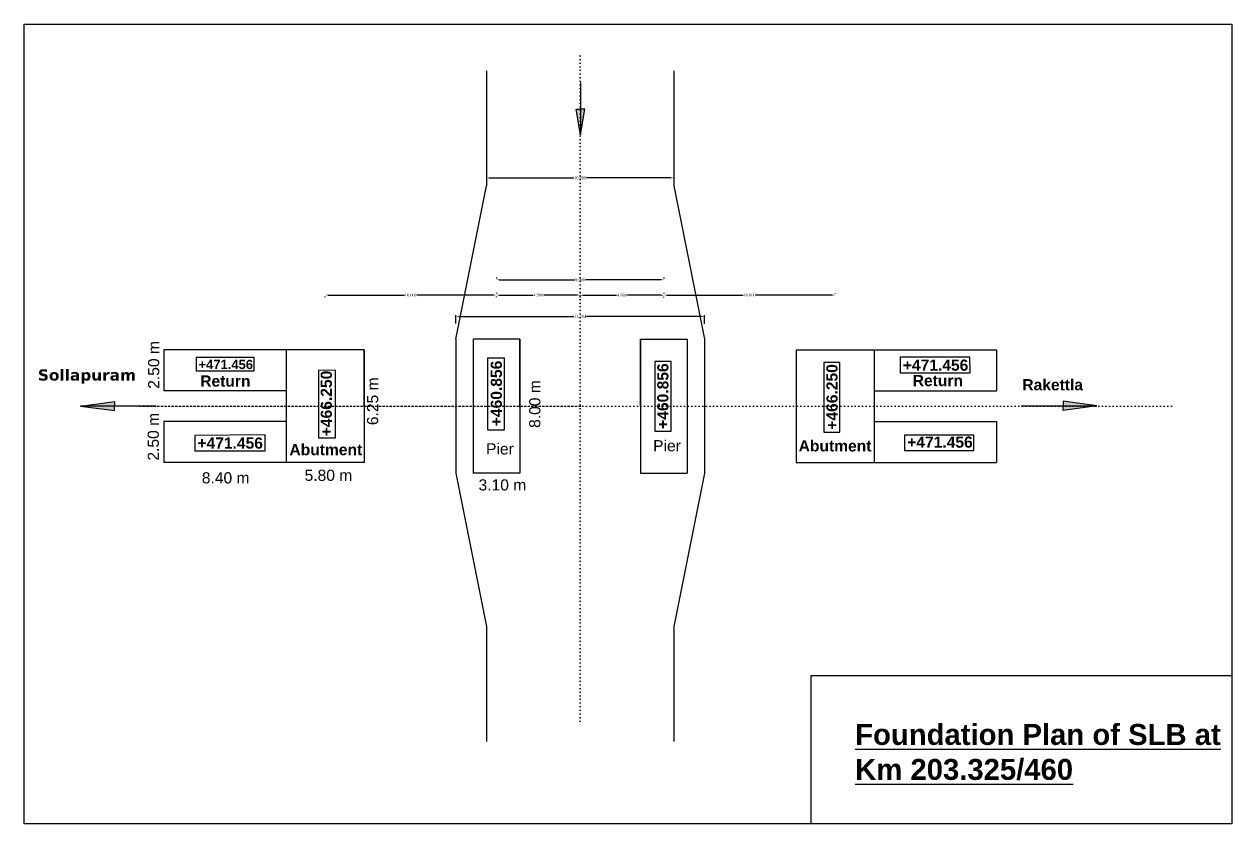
# Model space of a CAD drawing. Header units: millimetres. Extents: x 396 to 1487, y 1636 to 2989.
# Drawn here: x 442 to 1473, y 2307 to 2989 of the extents above; entities that cross this region are included whole.
import ezdxf

# ---------------------------------------------------------------- set-up
doc = ezdxf.new("R2010")
doc.units = ezdxf.units.MM
doc.linetypes.add('ACAD_ISO07W100', pattern=[3, 0, -3])
doc.styles.get("Standard").update_dxf_attribs({"font": 'times.ttf'})
doc.styles.add('TIMES NEW ROMAN', font='times.ttf')
doc.dimstyles.new('ISO-25', dxfattribs={"dimtxt": 2.5, "dimasz": 2.5, "dimexe": 1.25, "dimexo": 2, "dimtad": 0, "dimtih": 1, "dimtoh": 1, "dimlfac": 100, "dimtxsty": 'TIMES NEW ROMAN', "dimcen": 2.5, "dimadec": 0, "dimazin": 0, "dimtfac": 1, "dimtmove": 0, "dimatfit": 3, "dimfxl": 1, "dimarcsym": 0})

# ---------------------------------------------------------------- blocks, each defined once
blk = doc.blocks.new('*D141')
at = {"color": 0, "lineweight": -2, "ltscale": 0.99, "transparency": 16777216}
for p, q in [((810.9, 2734), (810.9, 2741.2)), ((813.4, 2739.9), (911.5, 2739.9)), ((1020.4, 2739.9), (922.3, 2739.9)), ((1022.9, 2733.8), (1022.9, 2741.2))]:
    blk.add_line(p, q, dxfattribs=at)
at = {"color": 0, "ltscale": 0.99, "transparency": 16777216}
for points in [[(813.4, 2740.3), (813.4, 2739.5), (810.9, 2739.9)], [(1020.4, 2740.3), (1020.4, 2739.5), (1022.9, 2739.9)]]:
    blk.add_solid(points, dxfattribs=at)
at = {"layer": 'Defpoints', "color": 0, "ltscale": 0.99, "transparency": 16777216}
for p in [(810.9, 2732), (1022.9, 2739.9), (1022.9, 2731.8)]:
    blk.add_point(p, dxfattribs=at)
at = {"color": 0, "ltscale": 0.99, "transparency": 16777216, "insert": (916.9, 2739.9), "char_height": 2.5, "attachment_point": 5, "style": 'TIMES NEW ROMAN'}
blk.add_mtext('13.704', dxfattribs=at)
blk = doc.blocks.new('*D142')
at = {"color": 0, "lineweight": -2, "ltscale": 0.99, "transparency": 16777216}
for p, q in [((845.4, 2760.2), (845.4, 2759.6)), ((847.9, 2758.3), (876.5, 2758.3)), ((914.4, 2758.3), (885.9, 2758.3)), ((916.9, 2760.1), (916.9, 2759.6))]:
    blk.add_line(p, q, dxfattribs=at)
at = {"color": 0, "ltscale": 0.99, "transparency": 16777216}
for points in [[(847.9, 2758.7), (847.9, 2757.9), (845.4, 2758.3)], [(914.4, 2758.7), (914.4, 2757.9), (916.9, 2758.3)]]:
    blk.add_solid(points, dxfattribs=at)
at = {"layer": 'Defpoints', "color": 0, "ltscale": 0.99, "transparency": 16777216}
for p in [(845.4, 2758.2), (916.9, 2758.3), (916.9, 2758.1)]:
    blk.add_point(p, dxfattribs=at)
at = {"color": 0, "ltscale": 0.99, "transparency": 16777216, "insert": (881.2, 2758.3), "char_height": 2.5, "attachment_point": 5, "style": 'TIMES NEW ROMAN'}
blk.add_mtext('4.500', dxfattribs=at)
blk = doc.blocks.new('*D143')
at = {"color": 0, "lineweight": -2, "ltscale": 0.99, "transparency": 16777216}
for p, q in [((916.9, 2756.3), (916.9, 2756.9)), ((919.4, 2758.1), (947.9, 2758.1)), ((985.9, 2758.1), (957.3, 2758.1)), ((988.4, 2756.3), (988.4, 2756.9))]:
    blk.add_line(p, q, dxfattribs=at)
at = {"color": 0, "ltscale": 0.99, "transparency": 16777216}
for points in [[(919.4, 2758.6), (919.4, 2757.7), (916.9, 2758.1)], [(985.9, 2758.6), (985.9, 2757.7), (988.4, 2758.1)]]:
    blk.add_solid(points, dxfattribs=at)
at = {"layer": 'Defpoints', "color": 0, "ltscale": 0.99, "transparency": 16777216}
for p in [(916.9, 2758.3), (988.4, 2758.3), (988.4, 2758.1)]:
    blk.add_point(p, dxfattribs=at)
at = {"color": 0, "ltscale": 0.99, "transparency": 16777216, "insert": (952.6, 2758.1), "char_height": 2.5, "attachment_point": 5, "style": 'TIMES NEW ROMAN'}
blk.add_mtext('4.500', dxfattribs=at)
blk = doc.blocks.new('*D144')
at = {"color": 0, "lineweight": -2, "ltscale": 0.99, "transparency": 16777216}
for p, q in [((988.4, 2760.1), (988.4, 2759.6)), ((990.9, 2758.3), (1056, 2758.3)), ((1131.9, 2758.3), (1066.8, 2758.3)), ((1134.4, 2759.4), (1134.4, 2759.6))]:
    blk.add_line(p, q, dxfattribs=at)
at = {"color": 0, "ltscale": 0.99, "transparency": 16777216}
for points in [[(990.9, 2758.7), (990.9, 2757.9), (988.4, 2758.3)], [(1131.9, 2758.7), (1131.9, 2757.9), (1134.4, 2758.3)]]:
    blk.add_solid(points, dxfattribs=at)
at = {"layer": 'Defpoints', "color": 0, "ltscale": 0.99, "transparency": 16777216}
for p in [(988.4, 2758.1), (1134.4, 2758.3), (1134.4, 2757.4)]:
    blk.add_point(p, dxfattribs=at)
at = {"color": 0, "ltscale": 0.99, "transparency": 16777216, "insert": (1061.4, 2758.3), "char_height": 2.5, "attachment_point": 5, "style": 'TIMES NEW ROMAN'}
blk.add_mtext('10.000', dxfattribs=at)
blk = doc.blocks.new('*D145')
at = {"color": 0, "lineweight": -2, "ltscale": 0.99, "transparency": 16777216}
for p, q in [((699.4, 2756.4), (699.4, 2757.1)), ((701.9, 2758.3), (767, 2758.3)), ((842.9, 2758.3), (777.8, 2758.3)), ((845.4, 2756.4), (845.4, 2757.1))]:
    blk.add_line(p, q, dxfattribs=at)
at = {"color": 0, "ltscale": 0.99, "transparency": 16777216}
for points in [[(701.9, 2758.7), (701.9, 2757.9), (699.4, 2758.3)], [(842.9, 2758.7), (842.9, 2757.9), (845.4, 2758.3)]]:
    blk.add_solid(points, dxfattribs=at)
at = {"layer": 'Defpoints', "color": 0, "ltscale": 0.99, "transparency": 16777216}
for p in [(699.4, 2758.4), (699.4, 2758.3), (845.4, 2758.4)]:
    blk.add_point(p, dxfattribs=at)
at = {"color": 0, "ltscale": 0.99, "transparency": 16777216, "insert": (772.4, 2758.3), "char_height": 2.5, "attachment_point": 5, "style": 'TIMES NEW ROMAN'}
blk.add_mtext('10.000', dxfattribs=at)
blk = doc.blocks.new('*D146')
at = {"color": 0, "lineweight": -2, "ltscale": 0.99, "transparency": 16777216}
for p, q in [((845.4, 2773.3), (845.4, 2772.5)), ((988.4, 2773.3), (988.4, 2772.5)), ((847.9, 2771.3), (912.3, 2771.3)), ((985.9, 2771.3), (921.5, 2771.3))]:
    blk.add_line(p, q, dxfattribs=at)
at = {"color": 0, "ltscale": 0.99, "transparency": 16777216}
for points in [[(847.9, 2771.7), (847.9, 2770.9), (845.4, 2771.3)], [(985.9, 2771.7), (985.9, 2770.9), (988.4, 2771.3)]]:
    blk.add_solid(points, dxfattribs=at)
at = {"layer": 'Defpoints', "color": 0, "ltscale": 0.99, "transparency": 16777216}
for p in [(845.4, 2771.3), (988.4, 2771.3), (988.4, 2771.3)]:
    blk.add_point(p, dxfattribs=at)
at = {"color": 0, "ltscale": 0.99, "transparency": 16777216, "insert": (916.9, 2771.3), "char_height": 2.5, "attachment_point": 5, "style": 'TIMES NEW ROMAN'}
blk.add_mtext('9.000', dxfattribs=at)
blk = doc.blocks.new('*D147')
at = {"color": 0, "lineweight": -2, "ltscale": 0.99, "transparency": 16777216}
for p, q in [((837, 2859.6), (837, 2859.4)), ((839.5, 2858.2), (911.5, 2858.2)), ((994.3, 2858.2), (922.3, 2858.2)), ((996.8, 2860.2), (996.8, 2859.4))]:
    blk.add_line(p, q, dxfattribs=at)
at = {"color": 0, "ltscale": 0.99, "transparency": 16777216}
for points in [[(839.5, 2858.6), (839.5, 2857.7), (837, 2858.2)], [(994.3, 2858.6), (994.3, 2857.7), (996.8, 2858.2)]]:
    blk.add_solid(points, dxfattribs=at)
at = {"layer": 'Defpoints', "color": 0, "ltscale": 0.99, "transparency": 16777216}
for p in [(837, 2857.6), (996.8, 2858.2), (996.8, 2858.2)]:
    blk.add_point(p, dxfattribs=at)
at = {"color": 0, "ltscale": 0.99, "transparency": 16777216, "insert": (916.9, 2858.2), "char_height": 2.5, "attachment_point": 5, "style": 'TIMES NEW ROMAN'}
blk.add_mtext('10.000', dxfattribs=at)

msp = doc.modelspace()

# ---------------------------------------------------------------- hatches: boundary and pattern name
h = msp.add_hatch(color=256)
h.paths.add_polyline_path([(920.90596, 2916.78793), (917.20345, 2916.78793), (917.20345, 2895.03561)])
h.paths.add_polyline_path([(916.89845, 2916.78793), (913.50094, 2916.78793), (916.89845, 2896.8275)])
h = msp.add_hatch(color=256)
h.paths.add_polyline_path([(490.63785, 2663.68946), (519.42745, 2667.62802), (519.42745, 2663.68946), (519.42745, 2659.7509)])
edge = h.paths.add_edge_path()
edge.add_line((555.20103, 2663.68946), (490.63785, 2663.68946))
h = msp.add_hatch(color=256)
h.paths.add_polyline_path([(1357.76714, 2663.82825), (1328.97755, 2659.88968), (1328.97755, 2663.82825), (1328.97755, 2667.76681)])
edge = h.paths.add_edge_path()
edge.add_line((1293.20396, 2663.82825), (1357.76714, 2663.82825))

# ---------------------------------------------------------------- linework, layer by layer
at = {"linetype": 'ACAD_ISO07W100'}
for p, q in [((916.89845, 2962.31211), (916.89845, 2390.50764)), ((916.89845, 2663.47102), (540.97044, 2663.47102)), ((540.97044, 2663.47102), (1426.35267, 2663.47102))]:
    msp.add_line(p, q, dxfattribs=at)
for p, q in [((837.02519, 2949.37326), (837.02519, 2851.32402)), ((996.7717, 2949.37326), (996.7717, 2851.32402)), ((917.20345, 2939.62564), (917.20345, 2895.03561)), ((917.20345, 2895.03561), (913.50094, 2916.78793)), ((913.50094, 2916.78793), (917.20345, 2916.78793)), ((920.90596, 2916.78793), (917.20345, 2916.78793)), ((917.20345, 2895.03561), (920.90596, 2916.78793)), ((810.90362, 2720.63677), (837.02519, 2851.32402)), ((996.7717, 2851.32402), (1022.89327, 2720.63677)), ((810.90362, 2720.63677), (810.90362, 2606.30528)), ((825.59204, 2720.63677), (825.59204, 2606.30528)), ((865.29048, 2720.63677), (825.59204, 2720.63677)), ((865.29048, 2720.63677), (865.29048, 2606.30528)), ((865.29048, 2663.47102), (865.29048, 2720.63677)), ((968.50641, 2720.63677), (1008.20485, 2720.63677)), ((968.50641, 2663.47102), (968.50641, 2720.63677)), ((968.50641, 2720.63677), (968.50641, 2606.30528)), ((1008.20485, 2720.63677), (1008.20485, 2606.30528)), ((1022.89327, 2720.63677), (1022.89327, 2606.30528)), ((561.56568, 2711.50613), (561.56568, 2676.57151)), ((666.00433, 2711.50613), (561.56568, 2711.50613)), ((666.00433, 2711.50613), (666.00433, 2615.43592)), ((732.6977, 2711.50613), (666.00433, 2711.50613)), ((732.6977, 2711.50613), (732.6977, 2615.43592)), ((732.6977, 2663.47102), (732.6977, 2711.50613)), ((1101.09919, 2711.50613), (1167.79256, 2711.50613)), ((1101.09919, 2711.50613), (1101.09919, 2615.43592)), ((1167.79256, 2711.50613), (1167.79256, 2615.43592)), ((1167.79256, 2711.50613), (1272.23121, 2711.50613)), ((1272.23121, 2711.50613), (1272.23121, 2676.57151)), ((666.00433, 2676.57151), (561.56568, 2676.57151)), ((1167.79256, 2676.57151), (1272.23121, 2676.57151)), ((490.63785, 2663.68946), (519.42745, 2667.62802)), ((490.63785, 2663.68946), (519.42745, 2659.7509)), ((555.20103, 2663.68946), (490.63785, 2663.68946)), ((519.42745, 2667.62802), (519.42745, 2663.68946)), ((519.42745, 2659.7509), (519.42745, 2663.68946)), ((1293.20396, 2663.82825), (1357.76714, 2663.82825)), ((1357.76714, 2663.82825), (1328.97755, 2667.76681)), ((1328.97755, 2667.76681), (1328.97755, 2663.82825)), ((1357.76714, 2663.82825), (1328.97755, 2659.88968)), ((1328.97755, 2659.88968), (1328.97755, 2663.82825)), ((666.00433, 2650.37054), (561.56568, 2650.37054)), ((561.56568, 2650.37054), (561.56568, 2615.43592)), ((1167.79256, 2650.37054), (1272.23121, 2650.37054)), ((1272.23121, 2650.37054), (1272.23121, 2615.43592)), ((666.00433, 2615.43592), (561.56568, 2615.43592)), ((732.6977, 2615.43592), (666.00433, 2615.43592)), ((1101.09919, 2615.43592), (1167.79256, 2615.43592)), ((1167.79256, 2615.43592), (1272.23121, 2615.43592)), ((810.90362, 2606.30528), (837.02519, 2475.61802)), ((865.29048, 2606.30528), (825.59204, 2606.30528)), ((968.50641, 2606.30528), (1008.20485, 2606.30528)), ((1022.89327, 2606.30528), (996.7717, 2475.61802)), ((837.02519, 2475.61802), (837.02519, 2377.56879)), ((996.7717, 2475.61802), (996.7717, 2377.56879))]:
    msp.add_line(p, q)
for points in [[(442.43889, 2989.24651), (1472.95945, 2989.24651), (1472.95945, 2307.46284), (442.43889, 2307.46284)], [(589.24408, 2704.95029), (589.24408, 2693.56697), (638.62664, 2693.74731), (638.74634, 2704.95029)], [(852.42281, 2704.3577), (837.75376, 2704.3577), (837.75376, 2643.37746), (852.42281, 2643.37746)], [(994.5477, 2701.64918), (980.47951, 2701.64918), (980.47951, 2642.29579), (994.5477, 2642.29579)], [(1138.51911, 2700.76774), (1124.67075, 2700.76774), (1124.67075, 2641.49912), (1138.51911, 2641.49912)], [(1189.99932, 2705.32355), (1189.99932, 2691.98283), (1249.54864, 2691.98283), (1249.46776, 2705.32355)], [(693.58583, 2636.43255), (707.99524, 2636.46373), (707.99524, 2694.16999), (693.58583, 2693.99127)], [(587.93811, 2638.47346), (587.93811, 2625.48646), (648.11478, 2625.48646), (648.06184, 2639.16854)], [(1193.68052, 2638.9268), (1193.58742, 2625.77323), (1252.74977, 2625.77323), (1252.74977, 2638.9268)], [(1113.91125, 2434.05091), (1472.95945, 2434.05091), (1472.95945, 2307.46284), (1113.91125, 2307.46284)]]:
    msp.add_lwpolyline(points, close=True)

# ---------------------------------------------------------------- texts
at = {"char_height": 9.5276247, "width": 64.6380812, "attachment_point": 1, "rotation": 90}
for s, insert in [('{\\fArial|b0|i0|c0|p34;2.50 m}', (548.21704, 2678.37361)), ('{\\fArial|b1|i0|c0|p34;+460.856}', (840.57301, 2646.4562)), ('{\\fArial|b1|i0|c0|p34;+466.250}', (695.4662, 2637.9227)), ('{\\fArial|b1|i0|c0|p34;+460.856}', (982.66621, 2644.19284)), ('{\\fArial|b1|i0|c0|p34;+466.250}', (1126.994, 2643.49933)), ('{\\fArial|b0|i0|c0|p34;6.25 m}', (735.0144, 2647.3883)), ('{\\fArial|b0|i0|c0|p34;8.00 m}', (873.39806, 2645.01959)), ('{\\fArial|b0|i0|c0|p34;2.50 m}', (547.84037, 2617.13729))]:
    msp.add_mtext(s, dxfattribs=dict(at, insert=insert))
at = {"attachment_point": 1}
for s, insert, char_height, width in [('{\\fArial|b1|i0|c0|p34;+471.456}', (591.1723, 2703.06992), 7.9396872, 64.6380812), ('{\\fArial|b1|i0|c0|p34;+471.456}', (1192.19469, 2703.29695), 9.5276247, 64.6380812), ('{\\fVerdana|b1|i0|c0|p34;Sollapuram}', (454.14897, 2694.91527), 9.5276247, 64.6380812), ('{\\fArial|b1|i0|c0|p34;Return}', (592.6695, 2689.7662), 9.5276247, 64.6380812), ('{\\fArial|b1|i0|c0|p34;Return}', (1200.65352, 2690.13028), 9.5276247, 64.6380812), ('{\\fArial|b1|i0|c0|p34;Rakettla}', (1294.18523, 2686.58748), 9.5276247, 64.6380812), ('{\\fArial|b1|i0|c0|p34;+471.456}', (590.30526, 2636.85588), 9.5276247, 64.6380812), ('{\\fArial|b1|i0|c0|p34;Abutment}', (668.80648, 2631.28239), 9.5276247, 64.6380812), ('{\\fArial|b0|i0|c0|p34;Pier}', (836.58276, 2631.91614), 9.5276247, 64.6380812), ('{\\fArial|b0|i0|c0|p34;Pier}', (979.15727, 2634.57157), 9.5276247, 64.6380812), ('{\\fArial|b1|i0|c0|p34;Abutment}', (1103.32431, 2634.49935), 9.5276247, 64.6380812), ('{\\fArial|b1|i0|c0|p34;+471.456}', (1195.96575, 2637.66914), 9.5276247, 64.6380812), ('{\\fArial|b0|i0|c0|p34;8.40 m}', (594.04441, 2607.22215), 9.5276247, 64.6380812), ('{\\fArial|b0|i0|c0|p34;5.80 m}', (681.74042, 2609.39302), 9.5276247, 64.6380812), ('{\\fArial|b0|i0|c0|p34;3.10 m}', (830.17548, 2601.18482), 9.5276247, 64.6380812), ('{\\fArial|b1|i0|c0|p34;\\LFoundation Plan of SLB at Km 203.325/460}', (1151.57401, 2392.58602), 17.8642962, 339.3946714)]:
    msp.add_mtext(s, dxfattribs=dict(at, insert=insert, char_height=char_height, width=width))

# ---------------------------------------------------------------- dimensions: what is measured, and where the dimension line sits
at = {"ltscale": 0.99}
for base, p1, p2, text, picture, middle in [((996.7717, 2858.16414), (837.02519, 2857.56747), (996.7717, 2858.16414), '10.000', '*D147', (916.89845, 2858.16414)), ((988.35563, 2771.28431), (845.44126, 2771.28431), (988.35563, 2771.28431), '9.000', '*D146', (916.89845, 2771.28431)), ((699.35102, 2758.31761), (845.44126, 2758.36941), (699.35102, 2758.36941), '10.000', '*D145', (772.39614, 2758.31761)), ((916.89845, 2758.31761), (845.44126, 2758.18941), (916.89845, 2758.13761), '4.500', '*D142', (881.16985, 2758.31761)), ((988.35563, 2758.13761), (916.89845, 2758.31761), (988.35563, 2758.31761), '4.500', '*D143', (952.62704, 2758.13761)), ((1134.44588, 2758.31761), (988.35563, 2758.13761), (1134.44588, 2757.41663), '10.000', '*D144', (1061.40075, 2758.31761)), ((1022.89327, 2739.90464), (810.90362, 2732.00544), (1022.89327, 2731.82544), '13.704', '*D141', (916.89845, 2739.90464))]:
    dim = msp.add_linear_dim(base=base, p1=p1, p2=p2, text=text, dimstyle='ISO-25', dxfattribs=at)
    dim.commit()
    dim.dimension.update_dxf_attribs({"geometry": picture, "text_midpoint": middle})

doc.saveas('drawing.dxf')
